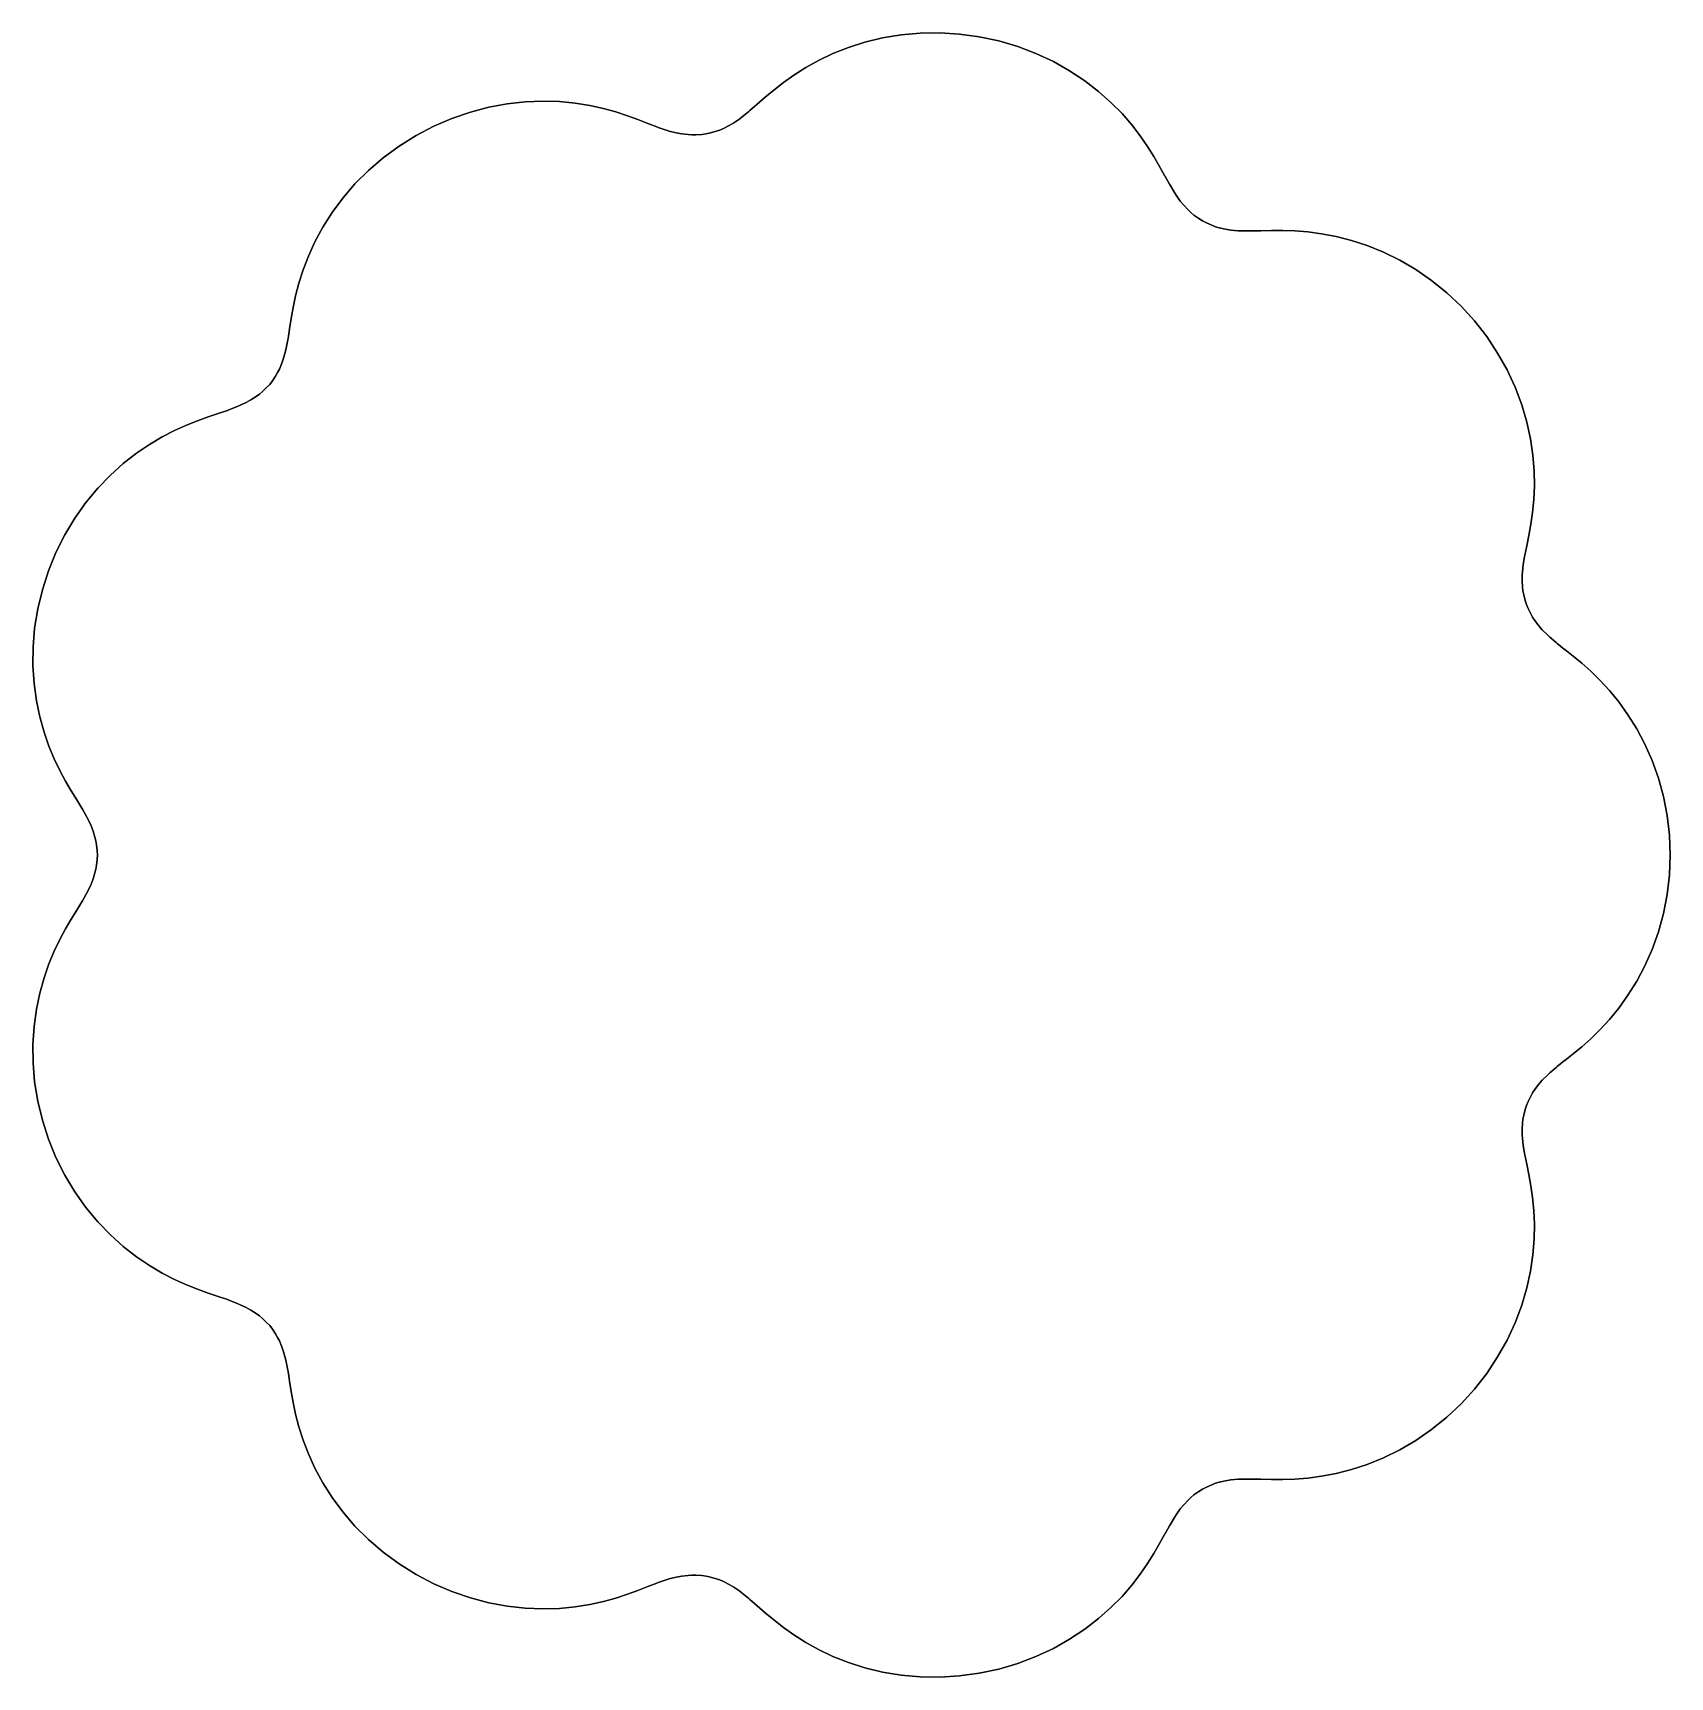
# Model space of a CAD drawing. Extents: x 85 to 355, y -345 to -74.
import ezdxf

# ---------------------------------------------------------------- set-up
doc = ezdxf.new("R2010")
doc.units = 0
doc.layers.get('0').update_dxf_attribs({"linetype": 'CONTINUOUS'})

msp = doc.modelspace()

# ---------------------------------------------------------------- linework, layer by layer
at = {"color": 7}
for points in [[(219.320944, -76.237348), (222.062985, -75.364676)], [(222.062985, -75.364676), (224.971562, -74.66234)], [(224.971562, -74.66234), (228.02005, -74.157219)], [(228.02005, -74.157219), (231.176929, -73.871363)], [(231.176929, -73.871363), (234.406872, -73.82115)], [(234.406872, -73.82115), (237.671933, -74.016655)], [(237.671933, -74.016655), (240.932796, -74.461268)], [(240.932796, -74.461268), (244.150058, -75.151554)], [(244.150058, -75.151554), (247.285513, -76.077352)], [(212.267369, -79.560471), (214.412809, -78.368775)], [(214.412809, -78.368775), (216.766202, -77.249737)], [(216.766202, -77.249737), (219.320944, -76.237348)], [(247.285513, -76.077352), (250.303381, -77.222115)], [(250.303381, -77.222115), (253.171473, -78.563481)], [(253.171473, -78.563481), (255.862231, -80.074058)], [(208.585437, -82.032184), (210.328367, -80.791684)], [(210.328367, -80.791684), (212.267369, -79.560471)], [(255.862231, -80.074058), (258.353628, -81.722411)], [(205.595177, -84.449589), (207.018342, -83.257071)], [(207.018342, -83.257071), (208.585437, -82.032184)], [(258.353628, -81.722411), (260.629893, -83.474238)], [(260.629893, -83.474238), (262.682059, -85.293708)], [(156.891067, -86.885458), (159.955966, -86.081324)], [(159.955966, -86.081324), (162.994491, -85.520065)], [(162.994491, -85.520065), (165.969433, -85.19167)], [(165.969433, -85.19167), (168.846518, -85.079932)], [(168.846518, -85.079932), (171.595696, -85.163131)], [(171.595696, -85.163131), (174.19238, -85.414968)], [(174.19238, -85.414968), (176.618665, -85.805746)], [(176.618665, -85.805746), (178.864566, -86.303808)], [(178.864566, -86.303808), (180.929415, -86.877225)], [(201.806671, -87.668645), (202.88143, -86.799974)], [(202.88143, -86.799974), (203.058041, -86.652234)], [(203.058041, -86.652234), (204.26176, -85.610274)], [(204.26176, -85.610274), (204.276062, -85.597859)], [(204.276062, -85.597859), (205.595177, -84.449589)], [(262.682059, -85.293708), (264.508306, -87.144975)], [(147.926621, -90.754963), (150.837775, -89.229078)], [(150.837775, -89.229078), (153.838628, -87.935852)], [(153.838628, -87.935852), (156.891067, -86.885458)], [(180.929415, -86.877225), (182.823659, -87.495722)], [(182.823659, -87.495722), (184.571511, -88.132712)], [(184.571511, -88.132712), (186.206354, -88.76348)], [(186.206354, -88.76348), (186.224067, -88.770286)], [(186.224067, -88.770286), (187.713879, -89.340369)], [(187.713879, -89.340369), (187.930698, -89.419184)], [(187.930698, -89.419184), (189.239672, -89.87025)], [(198.680006, -89.600951), (199.615381, -89.126769)], [(199.615381, -89.126769), (200.399162, -88.661413)], [(200.399162, -88.661413), (201.383609, -87.984355)], [(201.383609, -87.984355), (201.806671, -87.668645)], [(264.508306, -87.144975), (266.11413, -88.993852)], [(266.11413, -88.993852), (267.512362, -90.809714)], [(145.141007, -92.496889), (147.926621, -90.754963)], [(189.239672, -89.87025), (189.745901, -90.023158)], [(189.745901, -90.023158), (190.90405, -90.324856)], [(190.90405, -90.324856), (191.800757, -90.495808)], [(191.800757, -90.495808), (192.842956, -90.62354)], [(192.842956, -90.62354), (193.489319, -90.671989)], [(193.489319, -90.671989), (194.137395, -90.659387)], [(194.137395, -90.659387), (195.102302, -90.595054)], [(195.102302, -90.595054), (195.83156, -90.507123)], [(195.83156, -90.507123), (196.547109, -90.341939)], [(196.547109, -90.341939), (197.47597, -90.074504)], [(197.47597, -90.074504), (198.089301, -89.866121)], [(198.089301, -89.866121), (198.680006, -89.600951)], [(267.512362, -90.809714), (268.72315, -92.567673)], [(140.071548, -96.533562), (142.513341, -94.432324)], [(142.513341, -94.432324), (145.141007, -92.496889)], [(268.72315, -92.567673), (269.774081, -94.25121)], [(269.774081, -94.25121), (270.700905, -95.855422)], [(137.838176, -98.768651), (140.071548, -96.533562)], [(270.700905, -95.855422), (271.545185, -97.382695)], [(271.545185, -97.382695), (271.554351, -97.399221)], [(271.554351, -97.399221), (272.326791, -98.787384)], [(135.829693, -101.102485), (137.838176, -98.768651)], [(272.326791, -98.787384), (272.441894, -98.986229)], [(272.441894, -98.986229), (273.152804, -100.16773)], [(273.152804, -100.16773), (273.441673, -100.608163)], [(134.055977, -103.49804), (135.829693, -101.102485)], [(273.441673, -100.608163), (274.133679, -101.578918)], [(274.133679, -101.578918), (274.709997, -102.282549)], [(274.709997, -102.282549), (275.42573, -103.045987)], [(275.42573, -103.045987), (275.889528, -103.495895)], [(132.520038, -105.917725), (134.055977, -103.49804)], [(275.889528, -103.495895), (276.394137, -103.900129)], [(276.394137, -103.900129), (277.174919, -104.467076)], [(277.174919, -104.467076), (277.790451, -104.865451)], [(277.790451, -104.865451), (278.44546, -105.195891)], [(278.44546, -105.195891), (279.33003, -105.584232)], [(279.33003, -105.584232), (279.934684, -105.8163)], [(279.934684, -105.8163), (280.558746, -105.990415)], [(130.13914, -110.685027), (131.217969, -108.324822)], [(131.217969, -108.324822), (132.520038, -105.917725)], [(280.558746, -105.990415), (281.582062, -106.22454)], [(281.582062, -106.22454), (282.48354, -106.368611)], [(282.48354, -106.368611), (283.675701, -106.478662)], [(283.675701, -106.478662), (284.204038, -106.506999)], [(284.204038, -106.506999), (285.589347, -106.527943)], [(285.589347, -106.527943), (285.820222, -106.527559)], [(285.820222, -106.527559), (287.416432, -106.498114)], [(287.416432, -106.498114), (287.43542, -106.497738)], [(287.43542, -106.497738), (289.188807, -106.460552)], [(289.188807, -106.460552), (291.050528, -106.455921)], [(291.050528, -106.455921), (293.043447, -106.518414)], [(293.043447, -106.518414), (295.181164, -106.681242)], [(295.181164, -106.681242), (297.463074, -106.976404)], [(297.463074, -106.976404), (299.877558, -107.433677)], [(299.877558, -107.433677), (302.404336, -108.079416)], [(302.404336, -108.079416), (305.016359, -108.935443)], [(129.266619, -112.968084), (130.13914, -110.685027)], [(305.016359, -108.935443), (307.681469, -110.018115)], [(307.681469, -110.018115), (310.363953, -111.337631)], [(128.577804, -115.149574), (129.266619, -112.968084)], [(310.363953, -111.337631), (313.026025, -112.897574)], [(313.026025, -112.897574), (315.629271, -114.694707)], [(128.045198, -117.212957), (128.577804, -115.149574)], [(315.629271, -114.694707), (318.136037, -116.719014)], [(318.136037, -116.719014), (320.510735, -118.953979)], [(127.318494, -120.974498), (127.637188, -119.152085)], [(127.637188, -119.152085), (128.045198, -117.212957)], [(320.510735, -118.953979), (322.721053, -121.377092)], [(127.05088, -122.696564), (127.318494, -120.974498)], [(322.721053, -121.377092), (324.739031, -123.960556)], [(126.498936, -125.859932), (126.760252, -124.508107)], [(126.760252, -124.508107), (126.799962, -124.28214)], [(126.799962, -124.28214), (127.047956, -122.715208)], [(127.047956, -122.715208), (127.05088, -122.696564)], [(324.739031, -123.960556), (326.541973, -126.672187)], [(125.763661, -128.376366), (126.063004, -127.519329)], [(126.063004, -127.519329), (126.379103, -126.371964)], [(126.379103, -126.371964), (126.498936, -125.859932)], [(326.541973, -126.672187), (328.113176, -129.47646)], [(124.737924, -130.468688), (125.072947, -129.91736)], [(125.072947, -129.91736), (125.353899, -129.336979)], [(125.353899, -129.336979), (125.763661, -128.376366)], [(328.113176, -129.47646), (329.44245, -132.335686)], [(122.558824, -133.048884), (123.256365, -132.383373)], [(123.256365, -132.383373), (123.758121, -131.85028)], [(123.758121, -131.85028), (124.199396, -131.266764)], [(124.199396, -131.266764), (124.737924, -130.468688)], [(329.44245, -132.335686), (330.526405, -135.211282)], [(117.001855, -136.062682), (118.29641, -135.572255)], [(118.29641, -135.572255), (118.783129, -135.366091)], [(118.783129, -135.366091), (119.86551, -134.857564)], [(119.86551, -134.857564), (120.663027, -134.415847)], [(120.663027, -134.415847), (121.544035, -133.848105)], [(121.544035, -133.848105), (122.070523, -133.472425)], [(122.070523, -133.472425), (122.558824, -133.048884)], [(330.526405, -135.211282), (331.368504, -138.065101)], [(109.994012, -138.586732), (111.84523, -137.850788)], [(111.84523, -137.850788), (113.59627, -137.222501)], [(113.59627, -137.222501), (115.256716, -136.66162)], [(115.256716, -136.66162), (115.274688, -136.655521)], [(115.274688, -136.655521), (116.784771, -136.140776)], [(116.784771, -136.140776), (117.001855, -136.062682)], [(331.368504, -138.065101), (331.97886, -140.860794)], [(103.887119, -141.769122), (105.99858, -140.518951)], [(105.99858, -140.518951), (108.041267, -139.466166)], [(108.041267, -139.466166), (109.994012, -138.586732)], [(331.97886, -140.860794), (332.373783, -143.565186)], [(99.575196, -144.926555), (101.735015, -143.234552)], [(101.735015, -143.234552), (103.887119, -141.769122)], [(332.373783, -143.565186), (332.575072, -146.149654)], [(97.443511, -146.849574), (99.575196, -144.926555)], [(332.575072, -146.149654), (332.609051, -148.59152)], [(93.4125, -151.371532), (95.377033, -149.001058)], [(95.377033, -149.001058), (97.443511, -146.849574)], [(332.609051, -148.59152), (332.505367, -150.875518)], [(91.584895, -153.944903), (93.4125, -151.371532)], [(332.505367, -150.875518), (332.295552, -152.995452)], [(89.926156, -156.698963), (91.584895, -153.944903)], [(332.295552, -152.995452), (332.011428, -154.956283)], [(88.464036, -159.606098), (89.926156, -156.698963)], [(331.683553, -156.777088), (331.342222, -158.486239)], [(332.011428, -154.956283), (331.683553, -156.777088)], [(87.221151, -162.634176), (88.464036, -159.606098)], [(331.032187, -160.061459), (330.991716, -160.287292)], [(331.338552, -158.504752), (331.032187, -160.061459)], [(331.342222, -158.486239), (331.338552, -158.504752)], [(86.214207, -165.747574), (87.221151, -162.634176)], [(330.708262, -162.168264), (330.610328, -163.353849)], [(330.771919, -161.64639), (330.708262, -162.168264)], [(330.991716, -160.287292), (330.771919, -161.64639)], [(330.610328, -163.353849), (330.596591, -164.260922)], [(330.596591, -164.260922), (330.650959, -165.302846)], [(330.650959, -165.302846), (330.715176, -165.943696)], [(85.45345, -168.908338), (86.214207, -165.747574)], [(330.715176, -165.943696), (330.840205, -166.57562)], [(330.840205, -166.57562), (331.071526, -167.508566)], [(331.071526, -167.508566), (331.285318, -168.206843)], [(331.285318, -168.206843), (331.573302, -168.87829)], [(84.942348, -172.077408), (85.45345, -168.908338)], [(331.573302, -168.87829), (331.99968, -169.740699)], [(331.99968, -169.740699), (332.312733, -170.304629)], [(332.312733, -170.304629), (332.678146, -170.836561)], [(332.678146, -170.836561), (333.310582, -171.669442)], [(84.677502, -175.215907), (84.942348, -172.077408)], [(333.310582, -171.669442), (333.907946, -172.355528)], [(333.907946, -172.355528), (334.749996, -173.201194)], [(334.749996, -173.201194), (335.136392, -173.560318)], [(335.136392, -173.560318), (336.184051, -174.461077)], [(84.648816, -178.286427), (84.677502, -175.215907)], [(336.184051, -174.461077), (336.361159, -174.608228)], [(336.361159, -174.608228), (337.602977, -175.605078)], [(337.602977, -175.605078), (337.617766, -175.616916)], [(337.617766, -175.616916), (338.984996, -176.708214)], [(84.839903, -181.254296), (84.648816, -178.286427)], [(338.984996, -176.708214), (340.414153, -177.893637)], [(340.414153, -177.893637), (341.900387, -179.214268)], [(85.228748, -184.088795), (84.839903, -181.254296)], [(341.900387, -179.214268), (343.43263, -180.704235)], [(343.43263, -180.704235), (344.989716, -182.387662)], [(85.788605, -186.764292), (85.228748, -184.088795)], [(344.989716, -182.387662), (346.54348, -184.279941)], [(346.54348, -184.279941), (348.061335, -186.388309)], [(86.489136, -189.261298), (85.788605, -186.764292)], [(348.061335, -186.388309), (349.508444, -188.712207)], [(87.297796, -191.567448), (86.489136, -189.261298)], [(349.508444, -188.712207), (350.84959, -191.24363)], [(88.181473, -193.678472), (87.297796, -191.567448)], [(350.84959, -191.24363), (352.050816, -193.967581)], [(89.108403, -195.599259), (88.181473, -193.678472)], [(352.050816, -193.967581), (353.080858, -196.862673)], [(90.050391, -197.345289), (89.108403, -195.599259)], [(90.985288, -198.944869), (90.050391, -197.345289)], [(353.080858, -196.862673), (353.912385, -199.901896)], [(91.894394, -200.434957), (90.985288, -198.944869)], [(91.904216, -200.451107), (91.894394, -200.434957)], [(92.727987, -201.809825), (91.904216, -200.451107)], [(353.912385, -199.901896), (354.52303, -203.053527)], [(92.843759, -202.008286), (92.727987, -201.809825)], [(93.518158, -203.210731), (92.843759, -202.008286)], [(93.757626, -203.679501), (93.518158, -203.210731)], [(354.52303, -203.053527), (354.896217, -206.282189)], [(94.257781, -204.760307), (93.757626, -203.679501)], [(94.582941, -205.608009), (94.257781, -204.760307)], [(94.890524, -206.605572), (94.582941, -205.608009)], [(354.896217, -206.282189), (355.021759, -209.55)], [(95.050787, -207.229596), (94.890524, -206.605572)], [(95.150833, -207.865897), (95.050787, -207.229596)], [(95.254621, -208.821185), (95.150833, -207.865897)], [(95.294097, -209.55), (95.254621, -208.821185)], [(95.050787, -211.870404), (95.150833, -211.234103)], [(95.150833, -211.234103), (95.254621, -210.278815)], [(95.254621, -210.278815), (95.294097, -209.55)], [(355.021759, -209.55), (355.021759, -209.55), (355.021759, -209.55), (354.896217, -212.817811)], [(93.757626, -215.420499), (94.257781, -214.339693)], [(94.257781, -214.339693), (94.582941, -213.491991)], [(94.582941, -213.491991), (94.890524, -212.494428)], [(94.890524, -212.494428), (95.050787, -211.870404)], [(354.896217, -212.817811), (354.52303, -216.046473)], [(92.727987, -217.290175), (92.843759, -217.091714)], [(92.843759, -217.091714), (93.518158, -215.889269)], [(93.518158, -215.889269), (93.757626, -215.420499)], [(354.52303, -216.046473), (353.912385, -219.198104)], [(90.985288, -220.155131), (91.894394, -218.665043)], [(91.894394, -218.665043), (91.904216, -218.648893)], [(91.904216, -218.648893), (92.727987, -217.290175)], [(353.912385, -219.198104), (353.080858, -222.237327)], [(89.108403, -223.500741), (90.050391, -221.754711)], [(90.050391, -221.754711), (90.985288, -220.155131)], [(353.080858, -222.237327), (352.050816, -225.132419)], [(88.181473, -225.421528), (89.108403, -223.500741)], [(352.050816, -225.132419), (350.84959, -227.85637)], [(86.489136, -229.838702), (87.297796, -227.532552)], [(87.297796, -227.532552), (88.181473, -225.421528)], [(350.84959, -227.85637), (349.508444, -230.387793)], [(85.788605, -232.335708), (86.489136, -229.838702)], [(349.508444, -230.387793), (348.061335, -232.711691)], [(85.228748, -235.011205), (85.788605, -232.335708)], [(348.061335, -232.711691), (346.54348, -234.820059)], [(84.839903, -237.845704), (85.228748, -235.011205)], [(346.54348, -234.820059), (344.989716, -236.712338)], [(84.648816, -240.813573), (84.839903, -237.845704)], [(343.43263, -238.395765), (341.900387, -239.885732)], [(344.989716, -236.712338), (343.43263, -238.395765)], [(84.677502, -243.884093), (84.648816, -240.813573)], [(340.414153, -241.206363), (338.984996, -242.391786)], [(341.900387, -239.885732), (340.414153, -241.206363)], [(84.942348, -247.022592), (84.677502, -243.884093)], [(337.602977, -243.494922), (336.361159, -244.491772)], [(337.617766, -243.483084), (337.602977, -243.494922)], [(338.984996, -242.391786), (337.617766, -243.483084)], [(85.45345, -250.191662), (84.942348, -247.022592)], [(333.907946, -246.744472), (333.310582, -247.430558)], [(334.749996, -245.898806), (333.907946, -246.744472)], [(335.136392, -245.539682), (334.749996, -245.898806)], [(336.184051, -244.638923), (335.136392, -245.539682)], [(336.361159, -244.491772), (336.184051, -244.638923)], [(331.99968, -249.359301), (331.573302, -250.22171)], [(332.312733, -248.795371), (331.99968, -249.359301)], [(332.678146, -248.263439), (332.312733, -248.795371)], [(333.310582, -247.430558), (332.678146, -248.263439)], [(86.214207, -253.352426), (85.45345, -250.191662)], [(331.071526, -251.591434), (330.840205, -252.52438)], [(331.285318, -250.893157), (331.071526, -251.591434)], [(331.573302, -250.22171), (331.285318, -250.893157)], [(87.221151, -256.465824), (86.214207, -253.352426)], [(330.650959, -253.797154), (330.596591, -254.839078)], [(330.596591, -254.839078), (330.610328, -255.746151)], [(330.715176, -253.156304), (330.650959, -253.797154)], [(330.840205, -252.52438), (330.715176, -253.156304)], [(88.464036, -259.493902), (87.221151, -256.465824)], [(330.610328, -255.746151), (330.708262, -256.931736)], [(330.708262, -256.931736), (330.771919, -257.45361)], [(330.771919, -257.45361), (330.991716, -258.812708)], [(89.926156, -262.401037), (88.464036, -259.493902)], [(330.991716, -258.812708), (331.032187, -259.038541)], [(331.032187, -259.038541), (331.338552, -260.595248)], [(331.338552, -260.595248), (331.342222, -260.613761)], [(91.584895, -265.155097), (89.926156, -262.401037)], [(331.342222, -260.613761), (331.683553, -262.322912)], [(331.683553, -262.322912), (332.011428, -264.143717)], [(93.4125, -267.728468), (91.584895, -265.155097)], [(332.011428, -264.143717), (332.295552, -266.104548)], [(95.377033, -270.098942), (93.4125, -267.728468)], [(332.295552, -266.104548), (332.505367, -268.224482)], [(332.505367, -268.224482), (332.609051, -270.50848)], [(97.443511, -272.250426), (95.377033, -270.098942)], [(332.609051, -270.50848), (332.575072, -272.950346)], [(99.575196, -274.173445), (97.443511, -272.250426)], [(332.575072, -272.950346), (332.373783, -275.534814)], [(101.735015, -275.865448), (99.575196, -274.173445)], [(103.887119, -277.330878), (101.735015, -275.865448)], [(332.373783, -275.534814), (331.97886, -278.239206)], [(105.99858, -278.581049), (103.887119, -277.330878)], [(108.041267, -279.633834), (105.99858, -278.581049)], [(331.97886, -278.239206), (331.368504, -281.034899)], [(109.994012, -280.513268), (108.041267, -279.633834)], [(111.84523, -281.249212), (109.994012, -280.513268)], [(113.59627, -281.877499), (111.84523, -281.249212)], [(115.256716, -282.43838), (113.59627, -281.877499)], [(331.368504, -281.034899), (330.526405, -283.888718)], [(115.274688, -282.444479), (115.256716, -282.43838)], [(116.784771, -282.959224), (115.274688, -282.444479)], [(117.001855, -283.037318), (116.784771, -282.959224)], [(118.29641, -283.527745), (117.001855, -283.037318)], [(118.783129, -283.733909), (118.29641, -283.527745)], [(119.86551, -284.242436), (118.783129, -283.733909)], [(120.663027, -284.684153), (119.86551, -284.242436)], [(121.544035, -285.251895), (120.663027, -284.684153)], [(330.526405, -283.888718), (329.44245, -286.764314)], [(122.070523, -285.627575), (121.544035, -285.251895)], [(122.558824, -286.051116), (122.070523, -285.627575)], [(123.256365, -286.716627), (122.558824, -286.051116)], [(123.758121, -287.24972), (123.256365, -286.716627)], [(124.199396, -287.833236), (123.758121, -287.24972)], [(329.44245, -286.764314), (328.113176, -289.62354)], [(124.737924, -288.631312), (124.199396, -287.833236)], [(125.072947, -289.18264), (124.737924, -288.631312)], [(125.353899, -289.763021), (125.072947, -289.18264)], [(125.763661, -290.723634), (125.353899, -289.763021)], [(328.113176, -289.62354), (326.541973, -292.427813)], [(126.063004, -291.580671), (125.763661, -290.723634)], [(126.379103, -292.728036), (126.063004, -291.580671)], [(126.498936, -293.240068), (126.379103, -292.728036)], [(326.541973, -292.427813), (324.739031, -295.139444)], [(126.760252, -294.591893), (126.498936, -293.240068)], [(126.799962, -294.81786), (126.760252, -294.591893)], [(127.047956, -296.384792), (126.799962, -294.81786)], [(324.739031, -295.139444), (322.721053, -297.722908)], [(127.05088, -296.403436), (127.047956, -296.384792)], [(127.318494, -298.125502), (127.05088, -296.403436)], [(127.637188, -299.947915), (127.318494, -298.125502)], [(322.721053, -297.722908), (320.510735, -300.146021)], [(128.045198, -301.887043), (127.637188, -299.947915)], [(320.510735, -300.146021), (318.136037, -302.380986)], [(128.577804, -303.950426), (128.045198, -301.887043)], [(129.266619, -306.131916), (128.577804, -303.950426)], [(318.136037, -302.380986), (315.629271, -304.405293)], [(130.13914, -308.414973), (129.266619, -306.131916)], [(313.026025, -306.202426), (310.363953, -307.762369)], [(315.629271, -304.405293), (313.026025, -306.202426)], [(131.217969, -310.775178), (130.13914, -308.414973)], [(307.681469, -309.081885), (305.016359, -310.164557)], [(310.363953, -307.762369), (307.681469, -309.081885)], [(132.520038, -313.182275), (131.217969, -310.775178)], [(297.463074, -312.123596), (295.181164, -312.418758)], [(299.877558, -311.666323), (297.463074, -312.123596)], [(302.404336, -311.020584), (299.877558, -311.666323)], [(305.016359, -310.164557), (302.404336, -311.020584)], [(134.055977, -315.60196), (132.520038, -313.182275)], [(277.174919, -314.632924), (276.394137, -315.199871)], [(277.790451, -314.234549), (277.174919, -314.632924)], [(278.44546, -313.904109), (277.790451, -314.234549)], [(279.33003, -313.515768), (278.44546, -313.904109)], [(279.934684, -313.2837), (279.33003, -313.515768)], [(280.558746, -313.109585), (279.934684, -313.2837)], [(281.582062, -312.87546), (280.558746, -313.109585)], [(282.48354, -312.731389), (281.582062, -312.87546)], [(283.675701, -312.621338), (282.48354, -312.731389)], [(284.204038, -312.593001), (283.675701, -312.621338)], [(285.589347, -312.572057), (284.204038, -312.593001)], [(285.820222, -312.572441), (285.589347, -312.572057)], [(287.416432, -312.601886), (285.820222, -312.572441)], [(287.43542, -312.602262), (287.416432, -312.601886)], [(289.188807, -312.639448), (287.43542, -312.602262)], [(291.050528, -312.644079), (289.188807, -312.639448)], [(293.043447, -312.581586), (291.050528, -312.644079)], [(295.181164, -312.418758), (293.043447, -312.581586)], [(135.829693, -317.997515), (134.055977, -315.60196)], [(274.133679, -317.521082), (273.441673, -318.491837)], [(274.709997, -316.817451), (274.133679, -317.521082)], [(275.42573, -316.054013), (274.709997, -316.817451)], [(275.889528, -315.604105), (275.42573, -316.054013)], [(276.394137, -315.199871), (275.889528, -315.604105)], [(137.838176, -320.331349), (135.829693, -317.997515)], [(272.326791, -320.312616), (271.554351, -321.700779)], [(272.441894, -320.113771), (272.326791, -320.312616)], [(273.152804, -318.93227), (272.441894, -320.113771)], [(273.441673, -318.491837), (273.152804, -318.93227)], [(140.071548, -322.566438), (137.838176, -320.331349)], [(142.513341, -324.667676), (140.071548, -322.566438)], [(271.545185, -321.717305), (270.700905, -323.244578)], [(271.554351, -321.700779), (271.545185, -321.717305)], [(145.141007, -326.603111), (142.513341, -324.667676)], [(269.774081, -324.84879), (268.72315, -326.532327)], [(270.700905, -323.244578), (269.774081, -324.84879)], [(147.926621, -328.345037), (145.141007, -326.603111)], [(150.837775, -329.870922), (147.926621, -328.345037)], [(193.489319, -328.428011), (192.842956, -328.47646)], [(194.137395, -328.440613), (193.489319, -328.428011)], [(195.102302, -328.504946), (194.137395, -328.440613)], [(267.512362, -328.290286), (266.11413, -330.106148)], [(268.72315, -326.532327), (267.512362, -328.290286)], [(153.838628, -331.164148), (150.837775, -329.870922)], [(156.891067, -332.214542), (153.838628, -331.164148)], [(184.571511, -330.967288), (182.823659, -331.604278)], [(186.206354, -330.33652), (184.571511, -330.967288)], [(186.224067, -330.329714), (186.206354, -330.33652)], [(187.713879, -329.759631), (186.224067, -330.329714)], [(187.930698, -329.680816), (187.713879, -329.759631)], [(189.239672, -329.22975), (187.930698, -329.680816)], [(189.745901, -329.076842), (189.239672, -329.22975)], [(190.90405, -328.775144), (189.745901, -329.076842)], [(191.800757, -328.604192), (190.90405, -328.775144)], [(192.842956, -328.47646), (191.800757, -328.604192)], [(195.83156, -328.592877), (195.102302, -328.504946)], [(196.547109, -328.758061), (195.83156, -328.592877)], [(197.47597, -329.025496), (196.547109, -328.758061)], [(198.089301, -329.233879), (197.47597, -329.025496)], [(198.680006, -329.499049), (198.089301, -329.233879)], [(199.615381, -329.973231), (198.680006, -329.499049)], [(200.399162, -330.438587), (199.615381, -329.973231)], [(201.383609, -331.115645), (200.399162, -330.438587)], [(201.806671, -331.431355), (201.383609, -331.115645)], [(266.11413, -330.106148), (264.508306, -331.955025)], [(159.955966, -333.018676), (156.891067, -332.214542)], [(162.994491, -333.579935), (159.955966, -333.018676)], [(165.969433, -333.90833), (162.994491, -333.579935)], [(174.19238, -333.685032), (171.595696, -333.936869)], [(176.618665, -333.294254), (174.19238, -333.685032)], [(178.864566, -332.796192), (176.618665, -333.294254)], [(180.929415, -332.222775), (178.864566, -332.796192)], [(182.823659, -331.604278), (180.929415, -332.222775)], [(202.88143, -332.300026), (201.806671, -331.431355)], [(203.058041, -332.447766), (202.88143, -332.300026)], [(204.26176, -333.489726), (203.058041, -332.447766)], [(204.276062, -333.502141), (204.26176, -333.489726)], [(205.595177, -334.650411), (204.276062, -333.502141)], [(262.682059, -333.806292), (260.629893, -335.625762)], [(264.508306, -331.955025), (262.682059, -333.806292)], [(168.846518, -334.020068), (165.969433, -333.90833)], [(171.595696, -333.936869), (168.846518, -334.020068)], [(207.018342, -335.842929), (205.595177, -334.650411)], [(208.585437, -337.067816), (207.018342, -335.842929)], [(260.629893, -335.625762), (258.353628, -337.377589)], [(210.328367, -338.308316), (208.585437, -337.067816)], [(212.267369, -339.539529), (210.328367, -338.308316)], [(255.862231, -339.025942), (253.171473, -340.536519)], [(258.353628, -337.377589), (255.862231, -339.025942)], [(214.412809, -340.731225), (212.267369, -339.539529)], [(216.766202, -341.850263), (214.412809, -340.731225)], [(219.320944, -342.862652), (216.766202, -341.850263)], [(250.303381, -341.877885), (247.285513, -343.022648)], [(253.171473, -340.536519), (250.303381, -341.877885)], [(222.062985, -343.735324), (219.320944, -342.862652)], [(224.971562, -344.43766), (222.062985, -343.735324)], [(228.02005, -344.942781), (224.971562, -344.43766)], [(240.932796, -344.638732), (237.671933, -345.083345)], [(244.150058, -343.948446), (240.932796, -344.638732)], [(247.285513, -343.022648), (244.150058, -343.948446)], [(231.176929, -345.228637), (228.02005, -344.942781)], [(234.406872, -345.27885), (231.176929, -345.228637)], [(237.671933, -345.083345), (234.406872, -345.27885)]]:
    msp.add_lwpolyline(points, close=True, dxfattribs=at)

doc.saveas('drawing.dxf')
